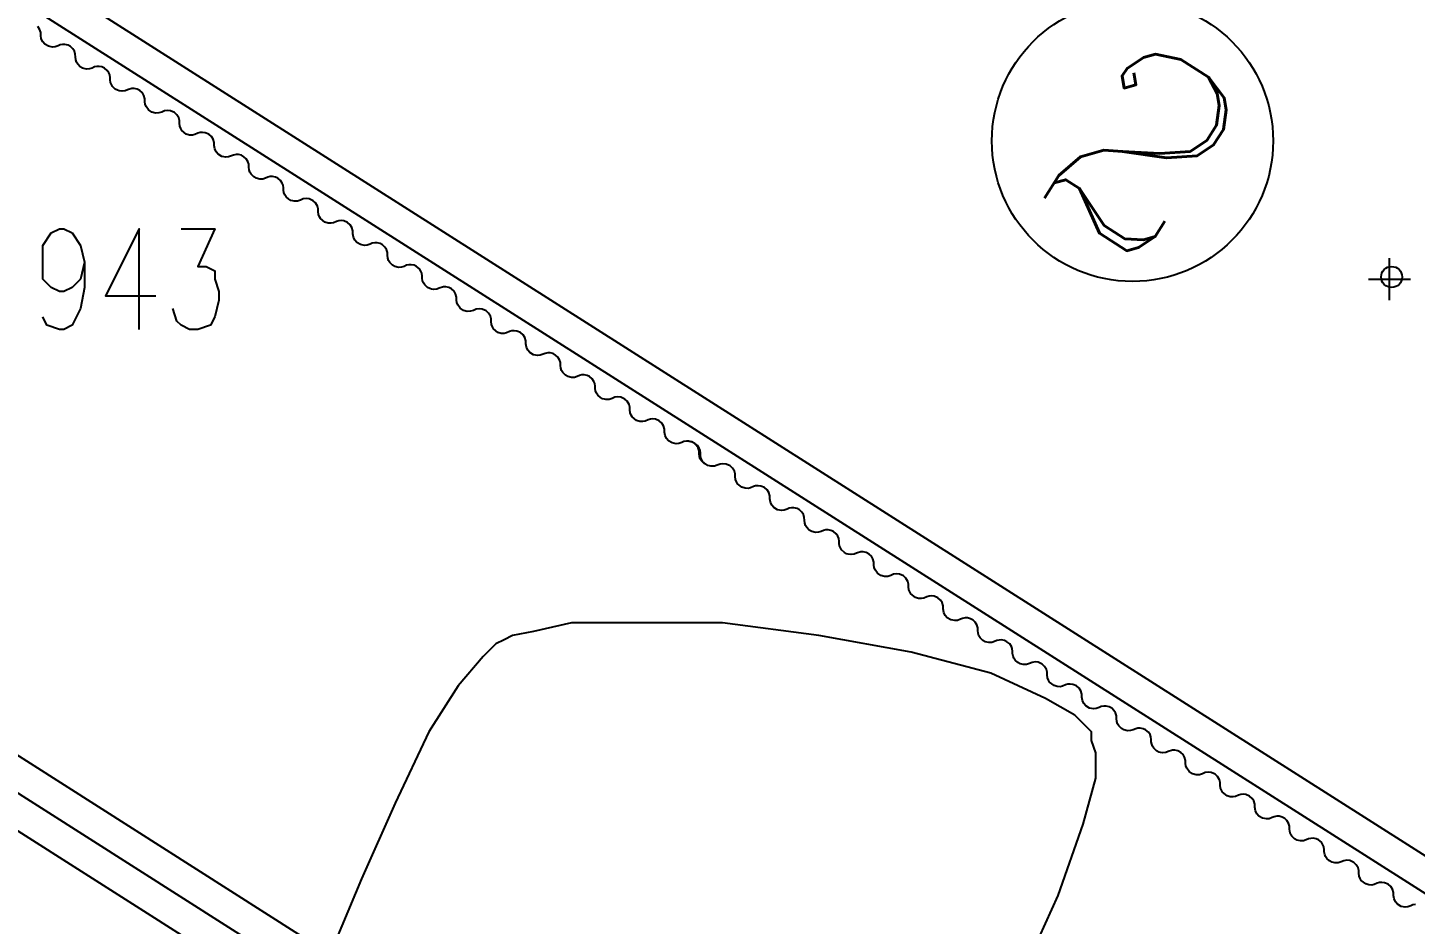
# Model space of a CAD drawing. Header units: millimetres. Extents: x -243837 to -5443, y 40 to 285140.
# Drawn here: x -25729 to -22408, y 133084 to 135230 of the extents above; entities that cross this region are included whole.
import ezdxf

# ---------------------------------------------------------------- set-up
doc = ezdxf.new("R2010")
doc.units = ezdxf.units.MM
doc.linetypes.add('0', pattern=[0])
doc.layers.add('PDF_C-TOPO', color=7, linetype='Continuous', true_color=0xb85b00)
doc.layers.add('R-OBJECT', color=2, linetype='Continuous', lineweight=20)
doc.styles.add('ROMANC', font='romanc', dxfattribs={"height": 3.5})

# ---------------------------------------------------------------- blocks, each defined once
blk = doc.blocks.new('A$C6953163A')
at = {"layer": 'PDF_C-TOPO', "color": 8, "linetype": '0', "lineweight": 25}
for p, q in [((38408, 80475), (0, 104903)), ((38530.8, 79922.8), (0, 104428.9)), ((27708.4, 77255.7), (0, 94879.2)), ((27493.7, 76918), (0, 94405)), ((27279.1, 76580.6), (0, 93931.1))]:
    blk.add_line(p, q, dxfattribs=at)
for points in [[(23934.2, 84875.4), (24410.5, 85933.7), (24728, 86833.3), (24886.7, 87415.4), (24886.7, 87732.9), (24833.8, 87891.6), (24833.8, 87997.5), (24780.9, 88050.4), (24622.1, 88209.2), (24251.7, 88420.8), (23563.8, 88738.3), (22558.4, 89002.9), (21394.2, 89214.6), (20177.1, 89373.3), (19065.9, 89373.3), (18272.1, 89373.3), (17795.9, 89267.5), (17531.3, 89214.6), (17425.5, 89161.7), (17319.6, 89108.7), (17160.9, 88950), (16843.4, 88579.6), (16473, 87997.5), (16049.6, 87097.9), (15626.3, 86145.4), (15203, 85140)], [(12133.8, 93924.2), (12080.9, 93712.5), (11975, 93606.7), (11869.2, 93553.7), (11816.3, 93553.7), (11710.5, 93606.7), (11604.6, 93712.5), (11604.6, 93924.2), (11604.6, 93977.1), (11604.6, 94135.8), (11710.5, 94294.6), (11816.3, 94347.5), (11869.2, 94347.5), (11975, 94294.6), (12080.9, 94135.8), (12133.8, 93924.2), (12133.8, 93606.7), (12080.9, 93342.1), (11975, 93130.4), (11869.2, 93077.5), (11816.3, 93077.5), (11657.5, 93130.4), (11604.6, 93236.2)], [(12821.7, 93077.5), (12821.7, 94347.5), (12398.4, 93500.8), (13033.4, 93500.8)], [(13350.9, 94347.5), (13774.2, 94347.5), (13562.5, 93871.2), (13668.4, 93871.2), (13774.2, 93818.3), (13774.2, 93712.5), (13827.1, 93553.7), (13827.1, 93447.9), (13774.2, 93236.2), (13721.3, 93130.4), (13562.5, 93077.5), (13456.7, 93077.5), (13350.9, 93130.4), (13298, 93183.3), (13245, 93342.1)], [(28590.9, 93447.9), (28590.9, 93977.1)], [(28326.3, 93712.5), (28855.5, 93712.5)]]:
    blk.add_lwpolyline(points, dxfattribs=at)
at = {"layer": 'PDF_C-TOPO', "color": 8, "linetype": '0', "lineweight": 25, "elevation": 59731}
for points in [[(19971.3, 91371.5), (19945.8, 91386.1), (19912.9, 91419.2), (19898.2, 91444.3), (19887.9, 91475.4), (19884.5, 91511), (19883, 91546.1), (19871.6, 91582.3), (19851.8, 91614.1), (19822.9, 91641.3), (19791.2, 91658.8), (19751.8, 91668.6), (19723.2, 91669), (19690.1, 91662.6), (19665.6, 91652.3), (19628.9, 91638.6), (19593.5, 91635.2), (19543.7, 91645), (19498.7, 91672), (19472.8, 91701.3), (19454.3, 91739.4), (19447.2, 91782), (19446.3, 91820.2), (19433.2, 91862.6), (19412.3, 91894.9), (19378.5, 91924.2), (19333.8, 91943.3), (19300.6, 91947.6), (19268.5, 91944.7), (19240.6, 91936.3), (19202.4, 91919.5), (19174.4, 91914), (19136.4, 91915.2), (19095.6, 91927.7), (19039.9, 91973.2), (19025.5, 91996.6), (19014.9, 92024.7), (19009.9, 92062.9), (19009.3, 92096.7), (19000.7, 92129.8), (18977.4, 92170.1), (18946.3, 92199), (18896.2, 92221.5), (18856.8, 92225.8), (18820.8, 92220.4), (18785.1, 92205.1), (18748.7, 92193.7), (18705.6, 92192.4), (18688.7, 92197.1), (18666.7, 92202.5), (18638.6, 92217.4), (18604.6, 92249.1), (18588.7, 92274.3), (18578.4, 92300.8), (18573, 92332.7), (18573.5, 92359.7), (18567.6, 92396), (18557.3, 92422.1), (18536.5, 92452.9), (18501.6, 92482.2), (18469.9, 92496.8), (18433.8, 92503.7), (18404.2, 92502.8), (18376.3, 92496.4), (18345.5, 92482.3), (18311.3, 92472), (18273.6, 92470.2), (18226.6, 92481.7), (18196.8, 92498.7), (18163.8, 92531.9), (18149.2, 92557), (18138.8, 92588.1), (18135.5, 92623.7), (18133.9, 92658.8), (18122.5, 92695), (18102.8, 92726.7), (18073.9, 92754), (18042.1, 92771.4), (18002.8, 92781.3), (17974.1, 92781.7), (17941.1, 92775.2), (17916.6, 92765), (17879.8, 92751.2), (17844.5, 92747.9), (17794.6, 92757.7), (17749.6, 92784.7), (17723.8, 92813.9), (17705.3, 92852.1), (17698.2, 92894.7), (17697.3, 92932.8), (17684.2, 92975.3), (17663.2, 93007.5), (17629.5, 93036.9), (17584.7, 93056), (17551.6, 93060.3), (17519.5, 93057.4), (17491.6, 93048.9), (17453.4, 93032.1), (17425.4, 93026.7), (17387.3, 93027.8), (17346.6, 93040.4), (17290.9, 93085.9), (17276.5, 93109.3), (17265.9, 93137.4), (17260.8, 93175.5), (17260.2, 93209.3), (17251.6, 93242.5), (17228.3, 93282.8), (17197.2, 93311.7), (17147.2, 93334.2), (17107.8, 93338.4), (17071.7, 93333.1), (17036, 93317.8), (16999.7, 93306.4), (16956.5, 93305.1), (16910.5, 93318), (16869.1, 93346.4), (16839.2, 93387.4), (16828, 93417.8), (16823.7, 93446.4), (16823.4, 93483.6), (16812.2, 93525.8), (16792.3, 93559.3), (16762.3, 93588.2), (16725.2, 93607.7), (16687.6, 93616), (16657.8, 93615.7), (16605.2, 93599.7), (16573.9, 93587), (16538, 93582.3), (16506.6, 93586.3), (16485.1, 93592.4), (16457, 93607.4), (16423.1, 93639.1), (16407.1, 93664.3), (16396.8, 93690.8), (16391.5, 93722.7), (16391.9, 93749.7), (16386.1, 93786), (16375.7, 93812.1), (16354.9, 93842.9), (16320.1, 93872.2), (16288.3, 93886.8), (16252.2, 93893.7), (16222.7, 93892.8), (16194.8, 93886.4), (16164, 93872.3), (16129.7, 93861.9), (16092.1, 93860.2), (16045.1, 93871.7), (16015.2, 93888.7), (15982.3, 93921.9), (15967.6, 93946.9), (15957.3, 93978.1), (15953.9, 94013.7), (15952.4, 94048.8), (15941, 94085), (15921.2, 94116.7), (15892.3, 94143.9), (15860.6, 94161.4), (15821.2, 94171.3), (15792.6, 94171.7), (15759.5, 94165.2), (15735, 94155), (15698.3, 94141.2), (15662.9, 94137.9), (15613.1, 94147.7), (15568.1, 94174.7), (15542.2, 94203.9), (15523.7, 94242), (15516.6, 94284.7), (15515.7, 94322.8), (15502.6, 94365.3), (15481.7, 94397.5), (15447.9, 94426.9), (15403.2, 94446), (15370, 94450.3), (15337.9, 94447.4), (15310, 94438.9), (15271.8, 94422.1), (15243.8, 94416.7), (15205.8, 94417.8), (15165, 94430.4), (15109.3, 94475.9), (15094.9, 94499.3), (15084.3, 94527.4), (15079.3, 94565.5), (15078.7, 94599.3), (15070.1, 94632.5), (15046.8, 94672.8), (15015.7, 94701.7), (14965.6, 94724.2), (14926.2, 94728.4), (14890.2, 94723), (14854.5, 94707.7), (14818.1, 94696.4), (14775, 94695.1), (14758.1, 94699.8), (14736.1, 94705.1), (14708, 94720.1), (14674, 94751.8), (14658.1, 94777), (14647.8, 94803.5), (14642.4, 94835.4), (14642.9, 94862.3), (14637, 94898.6), (14626.7, 94924.8), (14605.9, 94955.5), (14571, 94984.8), (14539.3, 94999.4), (14503.2, 95006.4), (14473.6, 95005.5), (14445.7, 94999.1), (14414.9, 94984.9), (14380.7, 94974.6), (14343.1, 94972.8), (14296, 94984.4), (14266.2, 95001.4), (14233.2, 95034.5), (14218.6, 95059.6), (14208.2, 95090.8), (14204.9, 95126.4), (14203.3, 95161.5), (14191.9, 95197.6), (14172.2, 95229.4), (14143.3, 95256.6), (14111.5, 95274.1), (14072.2, 95284), (14043.5, 95284.4), (14010.5, 95277.9), (13986, 95267.7), (13949.2, 95253.9), (13913.9, 95250.5), (13864, 95260.4), (13819.1, 95287.4), (13793.2, 95316.6), (13774.7, 95354.7), (13767.6, 95397.4), (13766.7, 95435.5), (13753.6, 95477.9), (13732.6, 95510.2), (13698.9, 95539.6), (13654.1, 95558.7), (13621, 95563), (13588.9, 95560.1), (13561, 95551.6), (13522.8, 95534.8), (13494.8, 95529.3), (13456.7, 95530.5), (13416, 95543.1), (13360.3, 95588.6), (13345.9, 95612), (13335.3, 95640.1), (13330.2, 95678.2), (13329.6, 95712), (13321, 95745.1), (13297.7, 95785.5), (13266.6, 95814.3), (13216.6, 95836.9), (13177.2, 95841.1), (13141.1, 95835.7), (13105.4, 95820.4), (13069.1, 95809.1), (13025.9, 95807.7), (12979.9, 95820.7), (12938.5, 95849.1), (12908.6, 95890.1), (12897.4, 95920.5), (12893.1, 95949.1), (12892.8, 95986.2), (12881.6, 96028.5), (12861.7, 96061.9), (12831.7, 96090.8), (12794.6, 96110.4), (12757, 96118.7), (12727.2, 96118.4), (12674.6, 96102.4), (12643.3, 96089.7), (12607.4, 96084.9), (12570.8, 96089.7), (12548.7, 96095), (12520.7, 96109.9), (12486.7, 96141.7), (12470.8, 96166.8), (12460.5, 96193.3), (12455.1, 96225.2), (12455.6, 96252.2), (12449.7, 96288.5), (12439.4, 96314.6), (12418.5, 96345.4), (12383.7, 96374.7), (12351.9, 96389.3), (12315.9, 96396.3), (12286.3, 96395.3), (12258.4, 96389), (12227.6, 96374.8), (12193.4, 96364.5), (12155.7, 96362.7), (12108.7, 96374.2), (12078.8, 96391.3), (12045.9, 96424.4), (12031.3, 96449.5), (12020.9, 96480.6), (12017.6, 96516.2), (12016, 96551.3), (12004.6, 96587.5), (11984.8, 96619.3), (11956, 96646.5), (11924.2, 96664), (11884.9, 96673.8), (11856.2, 96674.2), (11823.2, 96667.8), (11798.6, 96657.5), (11761.9, 96643.8), (11726.6, 96640.4), (11676.7, 96650.2), (11631.7, 96677.2), (11605.9, 96706.5), (11587.4, 96744.6), (11580.2, 96787.2), (11579.4, 96825.4), (11566.3, 96867.8), (11545.3, 96900.1)], [(28917.5, 85821.3), (28884.4, 85814.8), (28859.9, 85804.6), (28823.2, 85790.8), (28787.9, 85787.5), (28738, 85797.3), (28693, 85824.3), (28667.1, 85853.6), (28648.7, 85891.7), (28641.5, 85934.3), (28640.6, 85972.5), (28627.6, 86014.9), (28606.6, 86047.2), (28572.8, 86076.5), (28528.1, 86095.6), (28494.9, 86099.9), (28462.8, 86097), (28435, 86088.5), (28396.7, 86071.7), (28368.7, 86066.3), (28330.7, 86067.4), (28290, 86080), (28234.2, 86125.5), (28219.8, 86148.9), (28209.2, 86177), (28204.2, 86215.1), (28203.6, 86248.9), (28195, 86282.1), (28171.7, 86322.4), (28140.6, 86351.3), (28090.5, 86373.8), (28051.1, 86378), (28015.1, 86372.7), (27979.4, 86357.4), (27943.1, 86346), (27899.9, 86344.7), (27883, 86349.4), (27861, 86354.7), (27832.9, 86369.7), (27798.9, 86401.4), (27783, 86426.6), (27772.7, 86453.1), (27767.3, 86485), (27767.8, 86512), (27762, 86548.3), (27751.6, 86574.4), (27730.8, 86605.2), (27696, 86634.5), (27664.2, 86649), (27628.1, 86656), (27598.6, 86655.1), (27570.6, 86648.7), (27539.9, 86634.6), (27505.6, 86624.2), (27468, 86622.5), (27421, 86634), (27391.1, 86651), (27358.2, 86684.2), (27343.5, 86709.2), (27333.1, 86740.4), (27329.8, 86776), (27328.2, 86811.1), (27316.9, 86847.3), (27297.1, 86879), (27268.2, 86906.2), (27236.5, 86923.7), (27197.1, 86933.6), (27168.5, 86934), (27135.4, 86927.5), (27110.9, 86917.3), (27074.2, 86903.5), (27038.8, 86900.2), (26989, 86910), (26944, 86937), (26918.1, 86966.2), (26899.6, 87004.3), (26892.5, 87047), (26891.6, 87085.1), (26878.5, 87127.6), (26857.5, 87159.8), (26823.8, 87189.2), (26779.1, 87208.3), (26745.9, 87212.6), (26713.8, 87209.7), (26685.9, 87201.2), (26647.7, 87184.4), (26619.7, 87179), (26581.7, 87180.1), (26540.9, 87192.7), (26485.2, 87238.2), (26470.8, 87261.6), (26460.2, 87289.7), (26455.2, 87327.8), (26454.5, 87361.6), (26445.9, 87394.8), (26422.6, 87435.1), (26391.6, 87464), (26341.5, 87486.5), (26302.1, 87490.7), (26266, 87485.3), (26230.3, 87470), (26194, 87458.7), (26150.8, 87457.4), (26104.8, 87470.3), (26063.4, 87498.7), (26033.5, 87539.7), (26022.3, 87570.1), (26018, 87598.7), (26017.7, 87635.9), (26006.5, 87678.1), (25986.6, 87711.6), (25956.6, 87740.4), (25919.6, 87760), (25881.9, 87768.3), (25852.1, 87768), (25799.6, 87752), (25768.2, 87739.3), (25732.3, 87734.5), (25700.9, 87738.6), (25679.4, 87744.7), (25651.3, 87759.7), (25617.4, 87791.4), (25601.4, 87816.6), (25591.2, 87843.1), (25585.8, 87875), (25586.3, 87902), (25580.4, 87938.2), (25570, 87964.4), (25549.2, 87995.1), (25514.4, 88024.4), (25482.6, 88039), (25446.5, 88046), (25417, 88045.1), (25389.1, 88038.7), (25358.3, 88024.5), (25324, 88014.2), (25286.4, 88012.4), (25239.4, 88024), (25209.5, 88041), (25176.6, 88074.2), (25162, 88099.2), (25151.6, 88130.4), (25148.3, 88166), (25146.7, 88201.1), (25135.3, 88237.2), (25115.5, 88269), (25086.7, 88296.2), (25054.9, 88313.7), (25015.6, 88323.6), (24986.9, 88324), (24953.8, 88317.5), (24929.3, 88307.3), (24892.6, 88293.5), (24857.3, 88290.2), (24807.4, 88300), (24762.4, 88327), (24736.5, 88356.2), (24718.1, 88394.3), (24710.9, 88437), (24710, 88475.1), (24697, 88517.5), (24676, 88549.8), (24642.2, 88579.2), (24597.5, 88598.3), (24564.3, 88602.6), (24532.2, 88599.7), (24504.4, 88591.2), (24466.1, 88574.4), (24438.1, 88569), (24400.1, 88570.1), (24359.4, 88582.7), (24303.6, 88628.2), (24289.2, 88651.6), (24278.6, 88679.7), (24273.6, 88717.8), (24273, 88751.6), (24264.4, 88784.7), (24241.1, 88825.1), (24210, 88853.9), (24159.9, 88876.5), (24120.5, 88880.7), (24084.5, 88875.3), (24048.8, 88860), (24012.5, 88848.7), (23969.3, 88847.3), (23952.4, 88852.1), (23930.4, 88857.4), (23902.3, 88872.4), (23868.3, 88904.1), (23852.4, 88929.2), (23842.1, 88955.7), (23836.7, 88987.7), (23837.2, 89014.6), (23831.4, 89050.9), (23821, 89077), (23800.2, 89107.8), (23765.4, 89137.1), (23733.6, 89151.7), (23697.5, 89158.7), (23668, 89157.8), (23640, 89151.4), (23609.3, 89137.2), (23575, 89126.9), (23537.4, 89125.1), (23490.4, 89136.7), (23460.5, 89153.7), (23427.6, 89186.8), (23412.9, 89211.9), (23402.5, 89243), (23399.2, 89278.6), (23397.6, 89313.7), (23386.3, 89349.9), (23366.5, 89381.7), (23337.6, 89408.9), (23305.9, 89426.4), (23266.5, 89436.2), (23237.9, 89436.7), (23204.8, 89430.2), (23180.3, 89420), (23143.6, 89406.2), (23108.2, 89402.8), (23058.4, 89412.7), (23013.4, 89439.7), (22987.5, 89468.9), (22969, 89507), (22961.9, 89549.7), (22961, 89587.8), (22947.9, 89630.2), (22927, 89662.5), (22893.2, 89691.8), (22848.5, 89711), (22815.3, 89715.3), (22783.2, 89712.4), (22755.3, 89703.9), (22717.1, 89687.1), (22689.1, 89681.6), (22651.1, 89682.8), (22610.3, 89695.4), (22554.6, 89740.9), (22540.2, 89764.3), (22529.6, 89792.4), (22524.6, 89830.5), (22523.9, 89864.3), (22515.3, 89897.4), (22492, 89937.7), (22461, 89966.6), (22410.9, 89989.2), (22371.5, 89993.4), (22335.4, 89988), (22299.7, 89972.7), (22263.4, 89961.4), (22220.3, 89960), (22174.2, 89973), (22132.8, 90001.3), (22102.9, 90042.4), (22091.7, 90072.8), (22087.4, 90101.4), (22087.1, 90138.5), (22075.9, 90180.7), (22056, 90214.2), (22026, 90243.1), (21989, 90262.7), (21951.3, 90271), (21921.5, 90270.6), (21869, 90254.7), (21837.6, 90242), (21801.7, 90237.2), (21765.1, 90241.9), (21743.1, 90247.3), (21715, 90262.2), (21681, 90293.9), (21665.1, 90319.1), (21654.8, 90345.6), (21649.4, 90377.5), (21649.9, 90404.5), (21644, 90440.8), (21633.7, 90466.9), (21612.9, 90497.7), (21578, 90527), (21546.3, 90541.6), (21510.2, 90548.5), (21480.6, 90547.6), (21452.7, 90541.2), (21421.9, 90527.1), (21387.7, 90516.8), (21350, 90515), (21303, 90526.5), (21273.2, 90543.5), (21240.2, 90576.7), (21225.6, 90601.8), (21215.2, 90632.9), (21211.9, 90668.5), (21210.3, 90703.6), (21198.9, 90739.8), (21179.2, 90771.5), (21150.3, 90798.8), (21118.5, 90816.2), (21079.2, 90826.1), (21050.5, 90826.5), (21017.5, 90820), (20993, 90809.8), (20956.2, 90796), (20920.9, 90792.7), (20871, 90802.5), (20826, 90829.5), (20800.2, 90858.8), (20781.7, 90896.9), (20774.6, 90939.5), (20773.7, 90977.7), (20760.6, 91020.1), (20739.6, 91052.4), (20705.9, 91081.7), (20661.1, 91100.8), (20628, 91105.1), (20595.9, 91102.2), (20568, 91093.7), (20529.8, 91076.9), (20501.8, 91071.5), (20463.7, 91072.6), (20423, 91085.2), (20367.3, 91130.7), (20352.9, 91154.1), (20342.3, 91182.2), (20337.2, 91220.3), (20336.6, 91254.1), (20328, 91287.3), (20304.7, 91327.6), (20273.6, 91356.5), (20223.6, 91379), (20184.2, 91383.2), (20148.1, 91377.9), (20112.4, 91362.6), (20076.1, 91351.2), (20032.9, 91349.9), (20016.1, 91354.6), (19994, 91359.9), (19966, 91374.9), (19932, 91406.6), (19916, 91431.8), (19905.8, 91458.3), (19900.4, 91490.2), (19900.9, 91517.2), (19895, 91553.5), (19884.6, 91579.6), (19863.8, 91610.4), (19829, 91639.7), (19797.2, 91654.2), (19761.1, 91661.2), (19754.1, 91661)]]:
    blk.add_lwpolyline(points, dxfattribs=at)
at = {"layer": 'PDF_C-TOPO', "color": 8, "linetype": '0', "lineweight": 25}
for centre, radius in [((25349.3, 95455.8, 59731), 1773.2), ((28617.4, 93739), 132.3)]:
    blk.add_circle(centre, radius, dxfattribs=at)
at = {"layer": 'PDF_C-TOPO', "color": 8, "linetype": '0', "lineweight": 25, "style": 'ROMANC'}
blk.add_text('2', height=2400, rotation=327.54213, dxfattribs=at).set_placement((23976.8, 94897.7, 59731))

msp = doc.modelspace()

# ---------------------------------------------------------------- block references
at = {"layer": 'R-OBJECT', "ltscale": 10, "xscale": 0.1897617392247856, "yscale": 0.1897617392247856, "zscale": 0.1897617392247856}
msp.add_blockref('A$C6953163A', (-27895.37, 116845.53), dxfattribs=at)

doc.saveas('drawing.dxf')
